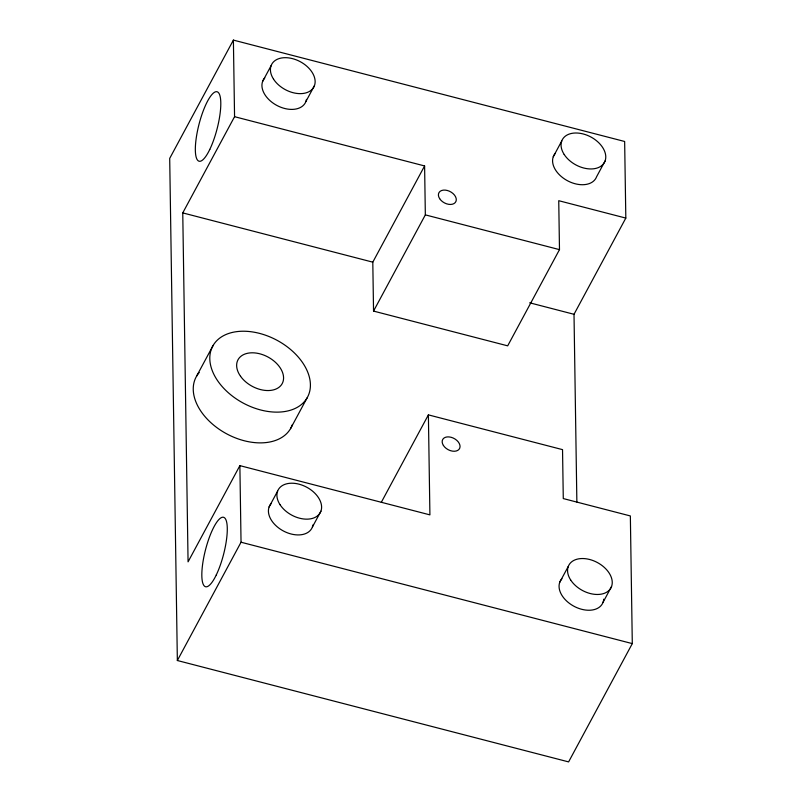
<?xml version="1.0" encoding="UTF-8"?>
<svg xmlns="http://www.w3.org/2000/svg" width="802" height="802" viewBox="0 0 802 802"><rect width="100%" height="100%" fill="white"/><g stroke="black" fill="none" stroke-linecap="round" stroke-linejoin="round"><path stroke-width="1.2" d="M576.869 502.022L574.011 314.294L625.821 218.084L624.648 141.483L233.392 40.1L169.703 158.395L177.352 660.517L568.608 761.9L632.297 643.605L630.352 515.947L563.285 498.573L562.533 449.631L428.388 414.875L381.301 502.333M428.388 414.875L429.912 514.874L239.878 465.631L188.069 561.841L182.756 212.901L234.565 116.691L233.392 40.1M262.615 81.433L271.116 65.664M305.943 101.433L314.434 85.664M196.56 376.218L213.121 345.462M625.821 218.084L558.743 200.7L559.485 249.633L507.686 345.842L373.542 311.086L372.8 262.154L424.599 165.944L234.565 116.691M290.535 428.649L307.096 397.892A53.814 35.659 28.3 0 0 252.179 331.888A53.814 35.659 28.3 0 0 221.041 385.251A53.814 35.659 28.3 0 0 307.096 397.892M177.352 660.517L241.041 542.222L239.878 465.631M373.542 311.086L425.341 214.876L424.599 165.944M269.101 506.954L277.592 491.185M312.429 526.964L320.92 511.195M553.27 156.751L561.761 140.972M605.079 160.981L596.588 176.751A23.92 15.85 28.3 0 1 566.613 180.26A23.92 15.85 28.3 0 1 555.435 153.222M559.746 582.272L568.237 566.503M603.074 602.282L611.565 586.503M425.341 214.876L559.485 249.633M182.756 212.901L372.8 262.154M529.701 302.805L574.011 314.294M241.041 542.222L632.297 643.605M603.736 599.164A23.92 15.85 28.3 0 1 575.174 606.883A23.92 15.85 28.3 0 1 561.921 578.753M312.96 524.929A23.92 15.85 28.3 0 1 283.828 531.215A23.92 15.85 28.3 0 1 271.276 503.435M306.484 99.398A23.92 15.85 28.3 0 1 277.342 105.684A23.92 15.85 28.3 0 1 264.79 77.904M292.409 424.589A53.814 35.659 28.3 0 1 225.573 433.24A53.814 35.659 28.3 0 1 199.187 372.559M443.416 445.471A9.564 6.336 28.3 0 0 458.904 449.481A9.564 6.336 28.3 0 0 451.005 437.26A9.564 6.336 28.3 0 0 443.416 445.471M439.656 198.665A9.564 6.336 28.3 0 0 455.145 202.675A9.564 6.336 28.3 0 0 447.245 190.455A9.564 6.336 28.3 0 0 439.656 198.665M280.028 504.679A23.92 15.85 28.3 0 0 318.745 514.714A23.92 15.85 28.3 0 0 298.996 484.167A23.92 15.85 28.3 0 0 280.028 504.679M273.542 79.157A23.92 15.85 28.3 0 0 312.269 89.192A23.92 15.85 28.3 0 0 292.519 58.636A23.92 15.85 28.3 0 0 273.542 79.157M564.187 154.475A23.92 15.85 28.3 0 0 602.914 164.5A23.92 15.85 28.3 0 0 583.164 133.954A23.92 15.85 28.3 0 0 564.187 154.475M570.673 579.996A23.92 15.85 28.3 0 0 609.39 590.031A23.92 15.85 28.3 0 0 589.64 559.485A23.92 15.85 28.3 0 0 570.673 579.996M209.793 149.423A35.879 9.323 -75.5 0 0 218.154 92.35A35.879 9.323 -75.5 0 0 196.279 137.733A35.879 9.323 -75.5 0 0 209.793 149.423M216.279 574.944A35.879 9.323 -75.5 0 0 224.64 517.881A35.879 9.323 -75.5 0 0 202.766 563.255A35.879 9.323 -75.5 0 0 216.279 574.944M240.57 376.308A25.113 16.642 28.3 0 0 281.141 385.211A25.113 16.642 28.3 0 0 258.605 353.512A25.113 16.642 28.3 0 0 240.57 376.308"/></g></svg>
